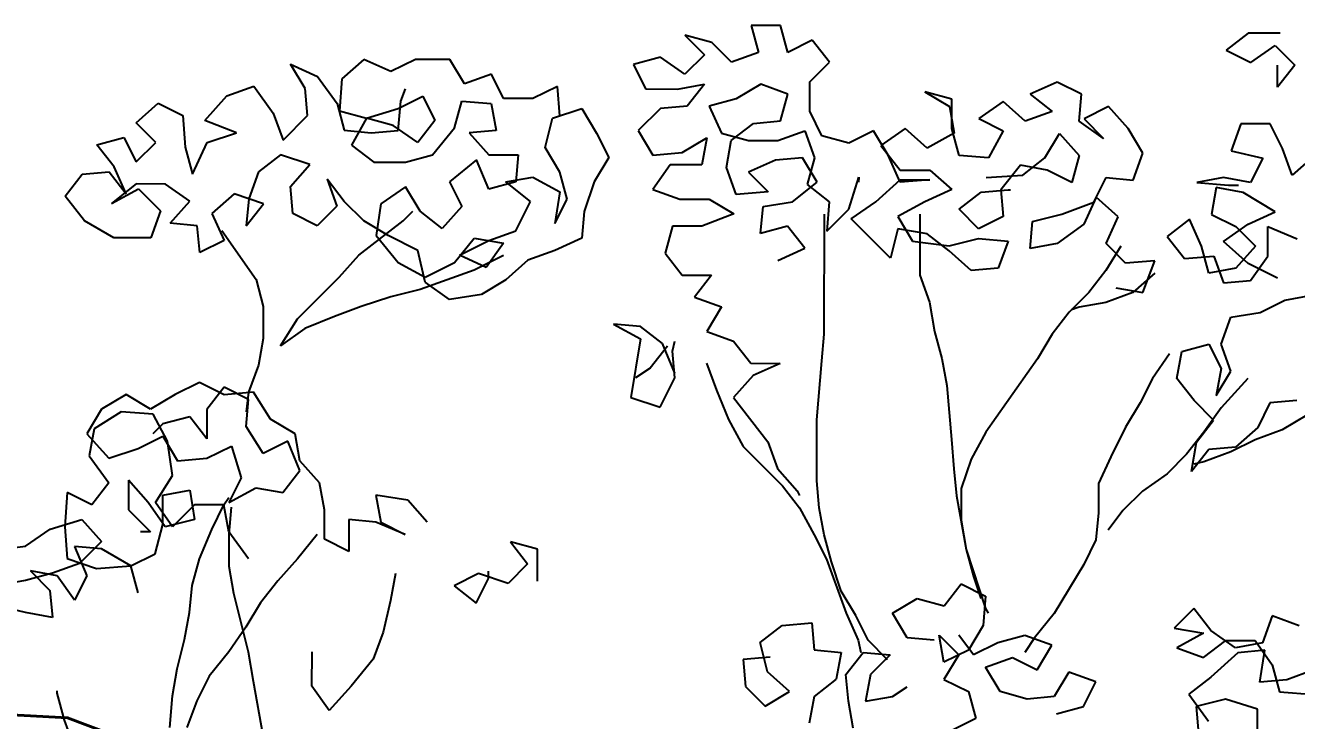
# Model space of a CAD drawing. Header units: millimetres. Extents: x 684983 to 685377, y 990360 to 990509.
# Drawn here: x 685036.312 to 685037.061, y 990438.51 to 990438.919 of the extents above; entities that cross this region are included whole.
import ezdxf

# ---------------------------------------------------------------- set-up
doc = ezdxf.new("R2010")
doc.units = ezdxf.units.MM
doc.layers.add('GRID LEVELS', color=7, linetype='Continuous', lineweight=13)
doc.layers.add('TEAK', color=7, linetype='Continuous')
doc.styles.get("Standard").update_dxf_attribs({"font": 'RomanS'})

# ---------------------------------------------------------------- blocks, each defined once
blk = doc.blocks.new('A$C25655A80')
at = {"color": 62}
for p, q in [((-0.01827, 2.09854), (-0.01539, 2.08796)), ((-0.00673, 2.09853), (-0.01827, 2.09854)), ((-0.00386, 2.08795), (-0.00673, 2.09853)), ((0.17688, 2.09548), (0.16822, 2.08876)), ((0.18937, 2.09547), (0.17688, 2.09548)), ((-0.04423, 2.09472), (-0.03654, 2.08702)), ((-0.03365, 2.09182), (-0.04423, 2.09472)), ((-0.02597, 2.08413), (-0.03365, 2.09182)), ((0.00576, 2.09275), (-0.00386, 2.08795)), ((0.01248, 2.08409), (0.00576, 2.09275)), ((0.17783, 2.08394), (0.18744, 2.09066)), ((0.18744, 2.09066), (0.19513, 2.08296)), ((-0.17016, 2.08522), (-0.17882, 2.07754)), ((-0.15959, 2.0804), (-0.17016, 2.08522)), ((-0.05385, 2.08607), (-0.06442, 2.0832)), ((-0.04424, 2.07934), (-0.05385, 2.08607)), ((-0.03654, 2.08702), (-0.04424, 2.07934)), ((-0.01539, 2.08796), (-0.02597, 2.08413)), ((0.16822, 2.08876), (0.17783, 2.08394)), ((-0.19901, 2.08332), (-0.18844, 2.07851)), ((-0.19325, 2.07371), (-0.19901, 2.08332)), ((-0.14998, 2.0852), (-0.15959, 2.0804)), ((-0.13652, 2.08519), (-0.14998, 2.0852)), ((-0.13076, 2.07557), (-0.13652, 2.08519)), ((-0.06442, 2.0832), (-0.05963, 2.07358)), ((0.00478, 2.07641), (0.01248, 2.08409)), ((0.18839, 2.07432), (0.1884, 2.08297)), ((0.19513, 2.08296), (0.18839, 2.07432)), ((-0.18844, 2.07851), (-0.18075, 2.06793)), ((-0.17882, 2.07754), (-0.1798, 2.06504)), ((-0.12018, 2.07941), (-0.13076, 2.07557)), ((-0.11538, 2.06979), (-0.12018, 2.07941)), ((-0.04713, 2.07357), (-0.03655, 2.07548)), ((-0.03655, 2.07548), (-0.04329, 2.06684)), ((-0.01444, 2.07546), (-0.02406, 2.06971)), ((-0.00387, 2.07161), (-0.01444, 2.07546)), ((0.00477, 2.06487), (0.00478, 2.07641)), ((0.10188, 2.07632), (0.0913, 2.07152)), ((0.11148, 2.0715), (0.10188, 2.07632)), ((-0.23267, 2.06124), (-0.22401, 2.07085)), ((-0.22401, 2.07085), (-0.21343, 2.07469)), ((-0.21343, 2.07469), (-0.20575, 2.0641)), ((-0.19229, 2.06313), (-0.19325, 2.07371)), ((-0.15672, 2.06598), (-0.14711, 2.07078)), ((-0.15576, 2.06886), (-0.15383, 2.07367)), ((-0.14711, 2.07078), (-0.14231, 2.06116)), ((-0.09423, 2.07458), (-0.10385, 2.06978)), ((-0.09328, 2.06304), (-0.09423, 2.07458)), ((-0.05963, 2.07358), (-0.04713, 2.07357)), ((-0.00677, 2.06104), (-0.00387, 2.07161)), ((0.04996, 2.07252), (0.05957, 2.06674)), ((0.06053, 2.06963), (0.04996, 2.07252)), ((0.0913, 2.07152), (0.09994, 2.06479)), ((0.11051, 2.06093), (0.11148, 2.0715)), ((-0.25959, 2.06031), (-0.25093, 2.06799)), ((-0.25093, 2.06799), (-0.24132, 2.06318)), ((-0.18075, 2.06793), (-0.17788, 2.05735)), ((-0.16922, 2.06215), (-0.15672, 2.06598)), ((-0.15673, 2.05733), (-0.15576, 2.06886)), ((-0.13462, 2.05827), (-0.13173, 2.06884)), ((-0.13173, 2.06884), (-0.12019, 2.06787)), ((-0.12019, 2.06787), (-0.11828, 2.05729)), ((-0.10385, 2.06978), (-0.11538, 2.06979)), ((-0.09617, 2.06208), (-0.08463, 2.06592)), ((-0.08463, 2.06592), (-0.07887, 2.0563)), ((-0.05386, 2.06589), (-0.06252, 2.05724)), ((-0.04329, 2.06684), (-0.05386, 2.06589)), ((-0.02406, 2.06971), (-0.03464, 2.06683)), ((-0.03464, 2.06683), (-0.02984, 2.05625)), ((0.05957, 2.06674), (0.06148, 2.05617)), ((0.06052, 2.05809), (0.06053, 2.06963)), ((0.08072, 2.06865), (0.0711, 2.06193)), ((0.08936, 2.06095), (0.08072, 2.06865)), ((0.12205, 2.06669), (0.11244, 2.06189)), ((0.12974, 2.05803), (0.12205, 2.06669)), ((-0.2519, 2.05261), (-0.25959, 2.06031)), ((-0.24132, 2.06318), (-0.24037, 2.05068)), ((-0.22018, 2.05643), (-0.23267, 2.06124)), ((-0.20575, 2.0641), (-0.20192, 2.05353)), ((-0.20192, 2.05353), (-0.19229, 2.06313)), ((-0.1798, 2.06504), (-0.16922, 2.06215)), ((-0.16922, 2.06215), (-0.175, 2.05158)), ((-0.15865, 2.05925), (-0.16922, 2.06215)), ((-0.14231, 2.06116), (-0.14905, 2.05252)), ((-0.09906, 2.05055), (-0.09617, 2.06208)), ((-0.01734, 2.06009), (-0.00677, 2.06104)), ((0.00957, 2.05525), (0.00477, 2.06487)), ((0.0711, 2.06193), (0.08071, 2.05711)), ((0.09994, 2.06479), (0.08936, 2.06095)), ((0.12012, 2.05419), (0.11051, 2.06093)), ((0.11244, 2.06189), (0.12012, 2.05419)), ((-0.23172, 2.05259), (-0.22018, 2.05643)), ((-0.17788, 2.05735), (-0.16731, 2.05638)), ((-0.16731, 2.05638), (-0.15673, 2.05733)), ((-0.14905, 2.05252), (-0.15865, 2.05925)), ((-0.14328, 2.0477), (-0.13462, 2.05827)), ((-0.11828, 2.05729), (-0.12885, 2.05634)), ((-0.12885, 2.05634), (-0.12117, 2.04768)), ((-0.07887, 2.0563), (-0.07407, 2.04668)), ((-0.06252, 2.05724), (-0.05677, 2.04763)), ((-0.02984, 2.05625), (-0.01927, 2.05336)), ((-0.026, 2.05336), (-0.01734, 2.06009)), ((-0.00773, 2.05335), (0.00284, 2.05718)), ((0.00284, 2.05718), (0.00668, 2.04661)), ((0.02976, 2.05716), (0.02014, 2.05236)), ((0.03552, 2.04754), (0.02976, 2.05716)), ((0.04226, 2.05811), (0.03264, 2.05139)), ((0.0509, 2.05041), (0.04226, 2.05811)), ((0.06148, 2.05617), (0.0509, 2.05041)), ((0.0634, 2.04752), (0.06052, 2.05809)), ((0.08071, 2.05711), (0.07493, 2.04654)), ((0.09704, 2.04652), (0.10282, 2.05613)), ((0.10282, 2.05613), (0.1105, 2.04747)), ((0.1355, 2.04841), (0.12974, 2.05803)), ((0.17396, 2.05991), (0.1701, 2.04934)), ((0.18549, 2.0599), (0.17396, 2.05991)), ((0.19029, 2.05028), (0.18549, 2.0599)), ((-0.27498, 2.05167), (-0.2644, 2.05454)), ((-0.26826, 2.04301), (-0.27498, 2.05167)), ((-0.2644, 2.05454), (-0.2596, 2.04493)), ((-0.2596, 2.04493), (-0.2519, 2.05261)), ((-0.24037, 2.05068), (-0.2375, 2.0401)), ((-0.2375, 2.0401), (-0.23172, 2.05259)), ((-0.175, 2.05158), (-0.16636, 2.04484)), ((-0.0933, 2.04093), (-0.09906, 2.05055)), ((-0.04523, 2.04858), (-0.03561, 2.05434)), ((-0.03561, 2.05434), (-0.03754, 2.04376)), ((-0.02793, 2.04279), (-0.026, 2.05336)), ((-0.01927, 2.05336), (-0.00773, 2.05335)), ((0.02014, 2.05236), (0.00957, 2.05525)), ((0.03264, 2.05139), (0.04032, 2.04177)), ((-0.20288, 2.04776), (-0.21154, 2.04104)), ((-0.19135, 2.0439), (-0.20288, 2.04776)), ((-0.15386, 2.04483), (-0.14328, 2.0477)), ((-0.12598, 2.04577), (-0.13656, 2.03712)), ((-0.12118, 2.03423), (-0.12598, 2.04577)), ((-0.12117, 2.04768), (-0.10964, 2.04767)), ((-0.10964, 2.04767), (-0.11061, 2.0371)), ((-0.07407, 2.04668), (-0.07985, 2.03707)), ((-0.05677, 2.04763), (-0.04523, 2.04858)), ((-0.0087, 2.04566), (-0.01928, 2.04086)), ((0.00187, 2.04661), (-0.0087, 2.04566)), ((0.00763, 2.03699), (0.00187, 2.04661)), ((0.00668, 2.04661), (0.00379, 2.03603)), ((0.04032, 2.03696), (0.03552, 2.04754)), ((0.07493, 2.04654), (0.0634, 2.04752)), ((0.08838, 2.0398), (0.09704, 2.04652)), ((0.1105, 2.04747), (0.10761, 2.0369)), ((0.13164, 2.03784), (0.1355, 2.04841)), ((0.1701, 2.04934), (0.1826, 2.04644)), ((0.1826, 2.04644), (0.17778, 2.03684)), ((0.19413, 2.03971), (0.19029, 2.05028)), ((0.20279, 2.04739), (0.19413, 2.03971)), ((-0.28076, 2.04014), (-0.27018, 2.04109)), ((-0.27018, 2.04109), (-0.26346, 2.03243)), ((-0.26346, 2.03243), (-0.26826, 2.04301)), ((-0.21154, 2.04104), (-0.2154, 2.03047)), ((-0.19905, 2.03526), (-0.19135, 2.0439)), ((-0.16636, 2.04484), (-0.15386, 2.04483)), ((-0.09043, 2.03035), (-0.0933, 2.04093)), ((-0.05004, 2.04377), (-0.05678, 2.03417)), ((-0.03754, 2.04376), (-0.05004, 2.04377)), ((-0.02409, 2.03221), (-0.02793, 2.04279)), ((-0.01928, 2.04086), (-0.0116, 2.03316)), ((0.04032, 2.04177), (0.05186, 2.04176)), ((0.05186, 2.04176), (0.0605, 2.03406)), ((0.08743, 2.04365), (0.07973, 2.03404)), ((0.098, 2.04172), (0.08743, 2.04365)), ((0.10761, 2.0369), (0.098, 2.04172)), ((-0.28749, 2.03149), (-0.28076, 2.04014)), ((-0.25961, 2.03628), (-0.26923, 2.02859)), ((-0.24807, 2.03626), (-0.25961, 2.03628)), ((-0.23847, 2.02953), (-0.24807, 2.03626)), ((-0.18463, 2.03813), (-0.18079, 2.02755)), ((-0.17791, 2.02947), (-0.18463, 2.03813)), ((-0.13656, 2.03712), (-0.13177, 2.02751)), ((-0.11061, 2.0371), (-0.12118, 2.03423)), ((-0.11445, 2.0371), (-0.10388, 2.03902)), ((-0.10485, 2.0294), (-0.11445, 2.0371)), ((-0.10388, 2.03902), (-0.09331, 2.03324)), ((-0.07985, 2.03707), (-0.0837, 2.02554)), ((-0.00199, 2.02931), (0.00763, 2.03699)), ((0.00379, 2.03603), (0.01243, 2.0293)), ((0.02012, 2.02641), (0.02398, 2.0389)), ((0.02398, 2.0389), (0.02397, 2.03698)), ((0.0307, 2.02928), (0.04032, 2.03792)), ((0.04032, 2.03792), (0.05185, 2.03791)), ((0.05185, 2.03791), (0.04032, 2.03696)), ((0.07396, 2.03885), (0.08838, 2.0398)), ((0.11625, 2.0292), (0.12107, 2.03881)), ((0.12107, 2.03881), (0.13164, 2.03784)), ((0.16721, 2.03877), (0.15663, 2.03686)), ((0.15663, 2.03686), (0.16913, 2.03588)), ((0.17778, 2.03684), (0.16721, 2.03877)), ((0.16913, 2.03588), (0.17298, 2.03588)), ((-0.27981, 2.02187), (-0.28749, 2.03149)), ((-0.26923, 2.02859), (-0.25865, 2.03435)), ((-0.25865, 2.03435), (-0.25001, 2.02569)), ((-0.22116, 2.03239), (-0.22982, 2.02471)), ((-0.20963, 2.02854), (-0.22116, 2.03239)), ((-0.2154, 2.03047), (-0.21637, 2.01989)), ((-0.1981, 2.02468), (-0.19905, 2.03526)), ((-0.15387, 2.03522), (-0.16349, 2.0285)), ((-0.14811, 2.0256), (-0.15387, 2.03522)), ((-0.09331, 2.03324), (-0.09524, 2.02074)), ((-0.09524, 2.02074), (-0.09043, 2.03035)), ((-0.05678, 2.03417), (-0.04621, 2.03031)), ((-0.0116, 2.03316), (-0.02409, 2.03221)), ((0.0605, 2.03406), (0.04992, 2.02926)), ((0.06338, 2.02637), (0.07204, 2.03309)), ((0.07204, 2.03309), (0.08261, 2.03404)), ((0.07973, 2.03404), (0.08068, 2.02347)), ((0.08261, 2.03404), (0.08357, 2.03404)), ((0.11722, 2.03112), (0.1124, 2.02055)), ((0.12586, 2.02343), (0.11722, 2.03112)), ((0.16432, 2.03493), (0.16239, 2.02435)), ((0.1749, 2.03299), (0.16432, 2.03493)), ((0.18739, 2.02529), (0.1749, 2.03299)), ((-0.25001, 2.02569), (-0.25386, 2.01512)), ((-0.24617, 2.02088), (-0.23847, 2.02953)), ((-0.21637, 2.01989), (-0.20963, 2.02854)), ((-0.18079, 2.02755), (-0.18849, 2.01987)), ((-0.17022, 2.02177), (-0.17791, 2.02947)), ((-0.16349, 2.0285), (-0.16542, 2.016)), ((-0.15484, 2.02176), (-0.15099, 2.0256)), ((-0.13946, 2.01886), (-0.14811, 2.0256)), ((-0.13177, 2.02751), (-0.13946, 2.01886)), ((-0.11063, 2.01787), (-0.10485, 2.0294)), ((-0.0837, 2.02554), (-0.08467, 2.01497)), ((-0.04621, 2.03031), (-0.03467, 2.0303)), ((-0.03467, 2.0303), (-0.02506, 2.02452)), ((-0.0145, 2.01682), (-0.01353, 2.0274)), ((-0.01353, 2.0274), (-0.00199, 2.02931)), ((0.01243, 2.0293), (0.01146, 2.01776)), ((0.01146, 2.01776), (0.02012, 2.02641)), ((0.02108, 2.02256), (0.0307, 2.02928)), ((0.04992, 2.02926), (0.03934, 2.0235)), ((0.07106, 2.01867), (0.06338, 2.02637)), ((0.10375, 2.02441), (0.11625, 2.0292)), ((-0.26828, 2.01513), (-0.27981, 2.02187)), ((-0.23559, 2.01991), (-0.24617, 2.02088)), ((-0.22982, 2.02471), (-0.22502, 2.01413)), ((-0.18849, 2.01987), (-0.1981, 2.02468)), ((-0.17216, 2.00832), (-0.15484, 2.02176)), ((-0.16061, 2.016), (-0.17022, 2.02177)), ((-0.02506, 2.02452), (-0.03756, 2.01973)), ((0.01046, 1.97739), (0.0105, 2.02449)), ((0.03644, 2.00717), (0.02108, 2.02256)), ((0.03934, 2.0235), (0.0451, 2.01389)), ((0.048, 2.02446), (0.04797, 2.00043)), ((0.08068, 2.02347), (0.07106, 2.01867)), ((0.09124, 2.01096), (0.09221, 2.02153)), ((0.09221, 2.02153), (0.10375, 2.02441)), ((0.1124, 2.02055), (0.10182, 2.01287)), ((0.12104, 2.01286), (0.12586, 2.02343)), ((0.15374, 2.02244), (0.14508, 2.01572)), ((0.15853, 2.01186), (0.15374, 2.02244)), ((0.16239, 2.02435), (0.172, 2.01954)), ((0.16719, 2.01377), (0.17681, 2.02049)), ((0.17681, 2.02049), (0.18739, 2.02529)), ((-0.23464, 2.00934), (-0.23559, 2.01991)), ((-0.22598, 2.01798), (-0.21254, 1.99874)), ((-0.16542, 2.016), (-0.15678, 2.00542)), ((-0.14908, 2.01022), (-0.16061, 2.016)), ((-0.1212, 2.01404), (-0.11063, 2.01787)), ((-0.0491, 2.01974), (-0.05199, 2.00917)), ((-0.03756, 2.01973), (-0.0491, 2.01974)), ((-0.00392, 2.0197), (-0.0145, 2.01682)), ((0.0028, 2.01104), (-0.00392, 2.0197)), ((0.03934, 2.0187), (0.03644, 2.00717)), ((0.05087, 2.01677), (0.03934, 2.0187)), ((0.05952, 2.01003), (0.05087, 2.01677)), ((0.14508, 2.01572), (0.1518, 2.00706)), ((0.172, 2.01954), (0.17968, 2.01184)), ((0.18449, 2.00799), (0.1845, 2.01953)), ((0.1845, 2.01953), (0.19603, 2.01471)), ((-0.25386, 2.01512), (-0.26828, 2.01513)), ((-0.22502, 2.01413), (-0.23464, 2.00934)), ((-0.13467, 2.0054), (-0.12697, 2.01501)), ((-0.13274, 2.00828), (-0.1212, 2.01404)), ((-0.12697, 2.01501), (-0.11544, 2.01307)), ((-0.11544, 2.01307), (-0.12217, 2.00347)), ((-0.08467, 2.01497), (-0.09525, 2.01017)), ((-0.00778, 2.00624), (0.0028, 2.01104)), ((0.0451, 2.01389), (0.05952, 2.01195)), ((0.05952, 2.01195), (0.07106, 2.01482)), ((0.07106, 2.01482), (0.08259, 2.01385)), ((0.08259, 2.01385), (0.07874, 2.00328)), ((0.10182, 2.01287), (0.09124, 2.01096)), ((0.12681, 2.01189), (0.12103, 2.00228)), ((0.12873, 2.00516), (0.12104, 2.01286)), ((0.16141, 2.00128), (0.15853, 2.01186)), ((0.17679, 2.00511), (0.16719, 2.01377)), ((0.17968, 2.01184), (0.17198, 2.0032)), ((-0.17986, 1.99967), (-0.17216, 2.00832)), ((-0.15678, 2.00542), (-0.14621, 1.99964)), ((-0.14621, 1.99772), (-0.14908, 2.01022)), ((-0.12217, 2.00347), (-0.13274, 2.00828)), ((-0.11544, 2.00827), (-0.12698, 2.00251)), ((-0.10583, 2.00633), (-0.11449, 1.99865)), ((-0.09525, 2.01017), (-0.10583, 2.00633)), ((-0.05199, 2.00917), (-0.04527, 2.00051)), ((0.06816, 2.00233), (0.05952, 2.01003)), ((0.14026, 2.00611), (0.12873, 2.00516)), ((0.13545, 1.99362), (0.14026, 2.00611)), ((0.1518, 2.00706), (0.16334, 2.00801)), ((0.16334, 2.00801), (0.16717, 1.99743)), ((0.17775, 1.99838), (0.18449, 2.00799)), ((-0.12698, 2.00251), (-0.14814, 1.99484)), ((-0.14621, 1.99964), (-0.13467, 2.0054)), ((-0.04527, 2.00051), (-0.03374, 2.0005)), ((-0.03374, 2.0005), (-0.04047, 1.99185)), ((0.04797, 2.00043), (0.05181, 1.98985)), ((0.07874, 2.00328), (0.06816, 2.00233)), ((0.12103, 2.00228), (0.1143, 1.99364)), ((0.14026, 2.0013), (0.1316, 1.99362)), ((0.17198, 2.0032), (0.16141, 2.00128)), ((0.18832, 1.99934), (0.17679, 2.00511)), ((-0.21254, 1.99874), (-0.20967, 1.98816)), ((-0.19621, 1.98335), (-0.17986, 1.99967)), ((-0.13661, 1.99098), (-0.14621, 1.99772)), ((-0.11449, 1.99865), (-0.12411, 1.99289)), ((0.12487, 1.99555), (0.13545, 1.99362)), ((0.16717, 1.99743), (0.17775, 1.99838)), ((-0.15968, 1.99196), (-0.17121, 1.98813)), ((-0.14814, 1.99484), (-0.15968, 1.99196)), ((-0.12411, 1.99289), (-0.13661, 1.99098)), ((-0.04047, 1.99185), (-0.0299, 1.988)), ((0.1143, 1.99364), (0.1066, 1.98595)), ((0.1316, 1.99362), (0.12102, 1.98978)), ((0.18158, 1.98588), (0.1912, 1.99068)), ((0.1912, 1.99068), (0.20177, 1.99259)), ((-0.20967, 1.98816), (-0.20968, 1.97567)), ((-0.17121, 1.98813), (-0.18179, 1.98429)), ((-0.0299, 1.988), (-0.03568, 1.97839)), ((0.05181, 1.98985), (0.05372, 1.97831)), ((0.1066, 1.98595), (0.09986, 1.97731)), ((0.11045, 1.98787), (0.10756, 1.98691)), ((0.12102, 1.98978), (0.11045, 1.98787)), ((0.17004, 1.98397), (0.18158, 1.98588)), ((-0.20295, 1.97278), (-0.19621, 1.98335)), ((-0.18179, 1.98429), (-0.19333, 1.9795)), ((-0.07221, 1.98131), (-0.06164, 1.97553)), ((-0.06163, 1.98034), (-0.07221, 1.98131)), ((0.16619, 1.9734), (0.17004, 1.98397)), ((-0.20968, 1.97567), (-0.21161, 1.9651)), ((-0.19333, 1.9795), (-0.20295, 1.97278)), ((-0.06164, 1.97553), (-0.0655, 1.95246)), ((-0.05299, 1.9736), (-0.06163, 1.98034)), ((-0.03568, 1.97839), (-0.02511, 1.97454)), ((0.00949, 1.96682), (0.01046, 1.97739)), ((0.05372, 1.97831), (0.0566, 1.96773)), ((0.09986, 1.97731), (0.09409, 1.9677)), ((-0.05107, 1.97264), (-0.0578, 1.96399)), ((-0.04819, 1.96206), (-0.05299, 1.9736)), ((-0.04915, 1.97071), (-0.04818, 1.97456)), ((-0.04819, 1.96014), (-0.04915, 1.97071)), ((-0.02511, 1.97454), (-0.01839, 1.96588)), ((0.14887, 1.95996), (0.15081, 1.97053)), ((0.15081, 1.97053), (0.16138, 1.97341)), ((0.16138, 1.97341), (0.16618, 1.96379)), ((0.17002, 1.96282), (0.16619, 1.9734)), ((-0.03569, 1.9659), (-0.03186, 1.95532)), ((-0.01839, 1.96588), (-0.00685, 1.96587)), ((-0.00685, 1.96587), (-0.01743, 1.96107)), ((0.00755, 1.94375), (0.00949, 1.96682)), ((0.0566, 1.96773), (0.05851, 1.95716)), ((0.09409, 1.9677), (0.07387, 1.93888)), ((0.146, 1.96957), (0.13926, 1.95997)), ((-0.21161, 1.9651), (-0.21547, 1.95452)), ((-0.0578, 1.96399), (-0.06357, 1.96015)), ((-0.01743, 1.96107), (-0.02513, 1.95243)), ((0.16618, 1.96379), (0.16425, 1.95322)), ((0.16425, 1.95322), (0.17002, 1.96282)), ((-0.23469, 1.95839), (-0.24431, 1.95359)), ((-0.22508, 1.95357), (-0.23469, 1.95839)), ((-0.22508, 1.95646), (-0.23181, 1.94781)), ((-0.21547, 1.95164), (-0.22508, 1.95646)), ((-0.05397, 1.94861), (-0.04819, 1.96014)), ((0.05851, 1.95716), (0.06041, 1.93601)), ((0.13926, 1.95997), (0.13444, 1.95036)), ((0.15559, 1.9513), (0.14887, 1.95996)), ((0.17675, 1.95993), (0.16617, 1.94841)), ((-0.26353, 1.95361), (-0.27315, 1.94785)), ((-0.25392, 1.94783), (-0.26353, 1.95361)), ((-0.24431, 1.95359), (-0.25392, 1.94783)), ((-0.21354, 1.95452), (-0.22508, 1.95357)), ((-0.21644, 1.94107), (-0.21547, 1.95164)), ((-0.21547, 1.95452), (-0.21643, 1.94683)), ((-0.20682, 1.94394), (-0.21354, 1.95452)), ((-0.0655, 1.95246), (-0.05397, 1.94861)), ((-0.03186, 1.95532), (-0.02706, 1.94378)), ((-0.02513, 1.95243), (-0.01169, 1.93511)), ((0.16328, 1.9436), (0.15559, 1.9513)), ((0.19597, 1.95126), (0.18539, 1.95031)), ((-0.27315, 1.94785), (-0.27893, 1.93824)), ((-0.26546, 1.94688), (-0.27604, 1.94016)), ((-0.25296, 1.94591), (-0.26546, 1.94688)), ((-0.24721, 1.93533), (-0.25296, 1.94591)), ((-0.23181, 1.94781), (-0.23182, 1.93627)), ((0.13444, 1.95036), (0.12867, 1.94075)), ((0.16617, 1.94841), (0.15943, 1.9388)), ((0.18539, 1.95031), (0.18058, 1.9407)), ((-0.24912, 1.94206), (-0.25297, 1.93822)), ((-0.23855, 1.94493), (-0.24912, 1.94206)), ((-0.23182, 1.93627), (-0.23855, 1.94493)), ((-0.20972, 1.93049), (-0.21644, 1.94107)), ((-0.19722, 1.93817), (-0.20682, 1.94394)), ((-0.02706, 1.94378), (-0.0213, 1.9332)), ((0.00753, 1.91971), (0.00755, 1.94375)), ((0.12867, 1.94075), (0.12289, 1.92922)), ((0.15654, 1.93496), (0.16328, 1.9436)), ((0.18058, 1.9407), (0.17192, 1.93302)), ((0.19981, 1.94549), (0.19019, 1.93973)), ((-0.27893, 1.93824), (-0.27028, 1.92862)), ((-0.27604, 1.94016), (-0.27797, 1.92959)), ((-0.25874, 1.93245), (-0.24913, 1.93725)), ((-0.24913, 1.93725), (-0.24337, 1.92763)), ((-0.1953, 1.92759), (-0.19722, 1.93817)), ((0.06041, 1.93601), (0.06136, 1.92447)), ((0.07387, 1.93888), (0.06809, 1.92831)), ((0.15943, 1.9388), (0.15269, 1.93015)), ((0.17961, 1.9359), (0.17, 1.9311)), ((0.19019, 1.93973), (0.17961, 1.9359)), ((-0.27028, 1.92862), (-0.25874, 1.93245)), ((-0.2453, 1.92187), (-0.24721, 1.93533)), ((-0.23183, 1.92858), (-0.22221, 1.93338)), ((-0.22221, 1.93338), (-0.21838, 1.92088)), ((-0.2001, 1.93528), (-0.20972, 1.93049)), ((-0.19531, 1.92374), (-0.2001, 1.93528)), ((-0.0213, 1.9332), (-0.00593, 1.9178)), ((-0.01169, 1.93511), (-0.00785, 1.92453)), ((0.15461, 1.92342), (0.15654, 1.93496)), ((0.16134, 1.93207), (0.15461, 1.92342)), ((0.17, 1.9311), (0.15942, 1.92726)), ((0.17192, 1.93302), (0.16134, 1.93207)), ((-0.27797, 1.92959), (-0.27029, 1.91901)), ((-0.24337, 1.92763), (-0.23183, 1.92858)), ((-0.18762, 1.91893), (-0.1953, 1.92759)), ((0.06809, 1.92831), (0.06424, 1.91678)), ((0.12289, 1.92922), (0.11807, 1.91865)), ((0.15269, 1.93015), (0.14499, 1.92247)), ((0.15942, 1.92726), (0.15557, 1.92631)), ((-0.25203, 1.9113), (-0.2453, 1.92187)), ((-0.21838, 1.92088), (-0.2232, 1.91127)), ((-0.20204, 1.9151), (-0.19531, 1.92374)), ((-0.00785, 1.92453), (-0.00017, 1.91588)), ((0.06136, 1.92447), (0.06231, 1.9139)), ((0.14499, 1.92247), (0.13537, 1.91575)), ((-0.27029, 1.91901), (-0.27703, 1.91036)), ((-0.2626, 1.91996), (-0.26261, 1.90842)), ((-0.25492, 1.9113), (-0.2626, 1.91996)), ((-0.24915, 1.91418), (-0.23857, 1.91609)), ((-0.23857, 1.91609), (-0.23666, 1.90456)), ((-0.2232, 1.91127), (-0.21262, 1.91703)), ((-0.21262, 1.91703), (-0.20204, 1.9151)), ((-0.18571, 1.90835), (-0.18762, 1.91893)), ((-0.00593, 1.9178), (0.00079, 1.90915)), ((-0.00017, 1.91588), (0.00079, 1.91395)), ((0.00848, 1.90914), (0.00753, 1.91971)), ((0.06424, 1.91678), (0.06423, 1.90428)), ((0.11807, 1.91865), (0.11806, 1.90712)), ((0.13537, 1.91575), (0.12768, 1.90807)), ((-0.28664, 1.91518), (-0.28761, 1.90172)), ((-0.27703, 1.91036), (-0.28664, 1.91518)), ((-0.2482, 1.90168), (-0.25492, 1.9113)), ((-0.24531, 1.90168), (-0.25203, 1.9113)), ((-0.24916, 1.90264), (-0.24915, 1.91418)), ((-0.22512, 1.91031), (-0.22319, 1.9132)), ((-0.16551, 1.9141), (-0.1636, 1.90353)), ((-0.15302, 1.91217), (-0.16551, 1.9141)), ((-0.14534, 1.90351), (-0.15302, 1.91217)), ((0.06231, 1.9139), (0.06614, 1.89274)), ((-0.26261, 1.90842), (-0.25397, 1.89977)), ((-0.23665, 1.91032), (-0.24531, 1.90168)), ((-0.22512, 1.91031), (-0.23665, 1.91032)), ((-0.22993, 1.9007), (-0.22512, 1.91031)), ((-0.22321, 1.89974), (-0.22512, 1.91031)), ((-0.22224, 1.90935), (-0.22321, 1.89878)), ((-0.18572, 1.89682), (-0.18571, 1.90835)), ((0.00079, 1.90915), (0.00654, 1.89857)), ((0.01039, 1.89856), (0.00848, 1.90914)), ((0.11806, 1.90712), (0.11709, 1.89654)), ((0.12768, 1.90807), (0.1219, 1.90038)), ((-0.303, 1.89404), (-0.29338, 1.90076)), ((-0.29338, 1.90076), (-0.28088, 1.9046)), ((-0.28761, 1.90172), (-0.28666, 1.88922)), ((-0.28088, 1.9046), (-0.2732, 1.89594)), ((-0.25205, 1.89111), (-0.24916, 1.90264)), ((-0.23666, 1.90456), (-0.2482, 1.90168)), ((-0.23475, 1.88917), (-0.22993, 1.9007)), ((-0.1761, 1.9045), (-0.17611, 1.892)), ((-0.16552, 1.90353), (-0.1761, 1.9045)), ((-0.15399, 1.89871), (-0.16552, 1.90353)), ((-0.1636, 1.90353), (-0.15399, 1.89871)), ((0.06423, 1.90428), (0.06614, 1.89274)), ((-0.2732, 1.89594), (-0.28186, 1.88729)), ((-0.25397, 1.89977), (-0.25781, 1.89977)), ((-0.22321, 1.89878), (-0.22322, 1.88628)), ((-0.21553, 1.88916), (-0.22321, 1.89974)), ((-0.1886, 1.89874), (-0.1963, 1.88914)), ((-0.17611, 1.892), (-0.18572, 1.89682)), ((-0.10209, 1.8929), (-0.11266, 1.89579)), ((-0.11266, 1.89579), (-0.10594, 1.88713)), ((0.00654, 1.89857), (0.01134, 1.88895)), ((0.01326, 1.88799), (0.01039, 1.89856)), ((0.11709, 1.89654), (0.11228, 1.88693)), ((-0.31838, 1.89213), (-0.303, 1.89404)), ((-0.28377, 1.89402), (-0.27898, 1.88248)), ((-0.2732, 1.89305), (-0.28377, 1.89402)), ((-0.26167, 1.88631), (-0.2732, 1.89305)), ((-0.26167, 1.88631), (-0.25205, 1.89111)), ((-0.1021, 1.8804), (-0.10209, 1.8929)), ((0.06614, 1.89274), (0.07381, 1.86966)), ((0.06614, 1.89274), (0.06901, 1.88217)), ((-0.28186, 1.88729), (-0.29243, 1.88346)), ((-0.28666, 1.88922), (-0.27513, 1.88537)), ((-0.27513, 1.88537), (-0.26167, 1.88631)), ((-0.2588, 1.87574), (-0.26167, 1.88631)), ((-0.23764, 1.8786), (-0.23475, 1.88917)), ((-0.22322, 1.88628), (-0.22131, 1.8757)), ((-0.1963, 1.88914), (-0.204, 1.88049)), ((-0.10594, 1.88713), (-0.11364, 1.87945)), ((0.01134, 1.88895), (0.01901, 1.86779)), ((0.0171, 1.87645), (0.01326, 1.88799)), ((0.11228, 1.88693), (0.10072, 1.86772)), ((-0.29243, 1.88346), (-0.30301, 1.88058)), ((-0.30109, 1.88443), (-0.2934, 1.87673)), ((-0.29051, 1.8825), (-0.30109, 1.88443)), ((-0.28379, 1.87288), (-0.29051, 1.8825)), ((-0.27898, 1.88248), (-0.28379, 1.87288)), ((-0.15785, 1.88334), (-0.15978, 1.87276)), ((-0.12517, 1.88331), (-0.13479, 1.87851)), ((-0.12614, 1.87177), (-0.12132, 1.88138)), ((-0.11364, 1.87945), (-0.12517, 1.88331)), ((-0.12132, 1.88138), (-0.12132, 1.88426)), ((0.06901, 1.88217), (0.07189, 1.87351)), ((-0.30301, 1.88058), (-0.31455, 1.87867)), ((-0.2934, 1.87673), (-0.29245, 1.86615)), ((-0.23862, 1.86803), (-0.23764, 1.8786)), ((-0.22131, 1.8757), (-0.21556, 1.85263)), ((-0.204, 1.88049), (-0.21073, 1.87185)), ((-0.13479, 1.87851), (-0.12614, 1.87177)), ((0.02286, 1.86683), (0.0171, 1.87645)), ((0.05747, 1.87064), (0.0642, 1.87929)), ((0.0642, 1.87929), (0.07381, 1.87447)), ((-0.30302, 1.86809), (-0.31552, 1.87098)), ((-0.21073, 1.87185), (-0.21651, 1.86224)), ((-0.15978, 1.87276), (-0.16268, 1.86027)), ((0.03728, 1.86778), (0.0469, 1.87353)), ((0.0469, 1.87353), (0.05747, 1.87064)), ((0.07381, 1.87447), (0.07284, 1.86294)), ((-0.29245, 1.86615), (-0.30302, 1.86809)), ((-0.24055, 1.85746), (-0.23862, 1.86803)), ((0.01901, 1.86779), (0.02381, 1.85721)), ((0.02766, 1.85721), (0.02286, 1.86683)), ((0.04304, 1.85816), (0.03728, 1.86778)), ((0.07381, 1.86966), (0.07477, 1.86774)), ((0.10072, 1.86772), (0.09302, 1.85811)), ((0.15552, 1.86959), (0.14782, 1.86191)), ((0.16224, 1.86093), (0.15552, 1.86959)), ((0.18628, 1.86668), (0.18242, 1.85611)), ((0.19685, 1.86282), (0.18628, 1.86668)), ((-0.21651, 1.86224), (-0.22325, 1.85263)), ((-0.01464, 1.85629), (-0.00599, 1.86301)), ((-0.00599, 1.86301), (0.00555, 1.86396)), ((0.00555, 1.86396), (0.0065, 1.85338)), ((0.07284, 1.86294), (0.06706, 1.85333)), ((0.14782, 1.86191), (0.15936, 1.85997)), ((0.17185, 1.85419), (0.16224, 1.86093)), ((-0.24344, 1.84592), (-0.24055, 1.85746)), ((-0.16268, 1.86027), (-0.16653, 1.8497)), ((-0.01177, 1.84475), (-0.01464, 1.85629)), ((0.02381, 1.85721), (0.02477, 1.85241)), ((0.03534, 1.84951), (0.02766, 1.85721)), ((0.05361, 1.85719), (0.04304, 1.85816)), ((0.05553, 1.85911), (0.06322, 1.85141)), ((0.05745, 1.84853), (0.05553, 1.85911)), ((0.06899, 1.8514), (0.06323, 1.8591)), ((0.0786, 1.8562), (0.06899, 1.8514)), ((0.08918, 1.85908), (0.0786, 1.8562)), ((0.09302, 1.85811), (0.08917, 1.85235)), ((0.09975, 1.85522), (0.08918, 1.85908)), ((0.15936, 1.85997), (0.14878, 1.85422)), ((0.15935, 1.85036), (0.16801, 1.85708)), ((0.16801, 1.85708), (0.17954, 1.85707)), ((0.18242, 1.85611), (0.17185, 1.85419)), ((0.17954, 1.85707), (0.18626, 1.84745)), ((-0.22325, 1.85263), (-0.23095, 1.84303)), ((-0.21556, 1.85263), (-0.21365, 1.84109)), ((-0.19058, 1.83915), (-0.19056, 1.8526)), ((0.0065, 1.85338), (0.01708, 1.85241)), ((0.01708, 1.85241), (0.01514, 1.84184)), ((0.01899, 1.84376), (0.02573, 1.85241)), ((0.02573, 1.85241), (0.0363, 1.85143)), ((0.0363, 1.85143), (0.0286, 1.84375)), ((0.06322, 1.85141), (0.05744, 1.8418)), ((0.06706, 1.85333), (0.05745, 1.84853)), ((0.09397, 1.84561), (0.09975, 1.85522)), ((0.14878, 1.85422), (0.15935, 1.85036)), ((0.17281, 1.85227), (0.16222, 1.84267)), ((0.18338, 1.85322), (0.17281, 1.85227)), ((0.18145, 1.84073), (0.18338, 1.85322)), ((-0.24537, 1.83535), (-0.24344, 1.84592)), ((-0.16653, 1.8497), (-0.1752, 1.83913)), ((-0.0108, 1.85052), (-0.02138, 1.84956)), ((-0.02138, 1.84956), (-0.02043, 1.83899)), ((0.07379, 1.84659), (0.08437, 1.85043)), ((0.07955, 1.83698), (0.07379, 1.84659)), ((0.08437, 1.85043), (0.09397, 1.84561)), ((0.18626, 1.84745), (0.18914, 1.83688)), ((-0.23095, 1.84303), (-0.23576, 1.83342)), ((-0.21365, 1.84109), (-0.20982, 1.81994)), ((-0.00312, 1.83705), (-0.01177, 1.84475)), ((0.01514, 1.84184), (0.00649, 1.83512)), ((0.01994, 1.83318), (0.01899, 1.84376)), ((0.0286, 1.84375), (0.02667, 1.83318)), ((0.05744, 1.8418), (0.06705, 1.83699)), ((0.10647, 1.84464), (0.10069, 1.83503)), ((0.11704, 1.84079), (0.10647, 1.84464)), ((0.11223, 1.83118), (0.11704, 1.84079)), ((0.16222, 1.84267), (0.15357, 1.83595)), ((0.19202, 1.84168), (0.18145, 1.84073)), ((0.2026, 1.84551), (0.19202, 1.84168)), ((-0.29055, 1.83635), (-0.29055, 1.83731)), ((-0.28768, 1.82578), (-0.29055, 1.83635)), ((-0.18386, 1.82953), (-0.19058, 1.83915)), ((-0.1752, 1.83913), (-0.18386, 1.82953)), ((-0.02043, 1.83899), (-0.01274, 1.83129)), ((-0.01274, 1.83129), (-0.00312, 1.83705)), ((0.03725, 1.83509), (0.04302, 1.83893)), ((0.06705, 1.83699), (0.06992, 1.82641)), ((0.09012, 1.83408), (0.07955, 1.83698)), ((0.15357, 1.83595), (0.16125, 1.82536)), ((0.18914, 1.83688), (0.20259, 1.8359)), ((-0.24635, 1.82285), (-0.24537, 1.83535)), ((-0.23576, 1.83342), (-0.23962, 1.82285)), ((0.00649, 1.83512), (0.00455, 1.82455)), ((0.02186, 1.82261), (0.01994, 1.83318)), ((0.02667, 1.83318), (0.03725, 1.83509)), ((0.10069, 1.83503), (0.09012, 1.83408)), ((0.10165, 1.8283), (0.11223, 1.83118)), ((0.16798, 1.83401), (0.15645, 1.83114)), ((0.15645, 1.83114), (0.1574, 1.82056)), ((0.18048, 1.83015), (0.16798, 1.83401)), ((0.06992, 1.82641), (0.06031, 1.82161)), ((0.18047, 1.81862), (0.18048, 1.83015)), ((-0.28001, 1.80462), (-0.28768, 1.82578))]:
    blk.add_line(p, q, dxfattribs=at)
blk = doc.blocks.new('TR')
blk.add_blockref('A$C25655A80', (0.01921, 0.01485, 1.34531))

msp = doc.modelspace()

# ---------------------------------------------------------------- block references
at = {"layer": 'TEAK', "xscale": 1.5, "yscale": 1.5, "zscale": 1.5}
msp.add_blockref('TR', (685036.738, 990435.749, 99.599), dxfattribs=at)

# ---------------------------------------------------------------- texts
at = {"layer": 'GRID LEVELS', "width": 0.5}
msp.add_text('99.63', height=0.8, rotation=45, dxfattribs=at).set_placement((685035.62998, 990437.15777, 99.62972))

doc.saveas('drawing.dxf')
